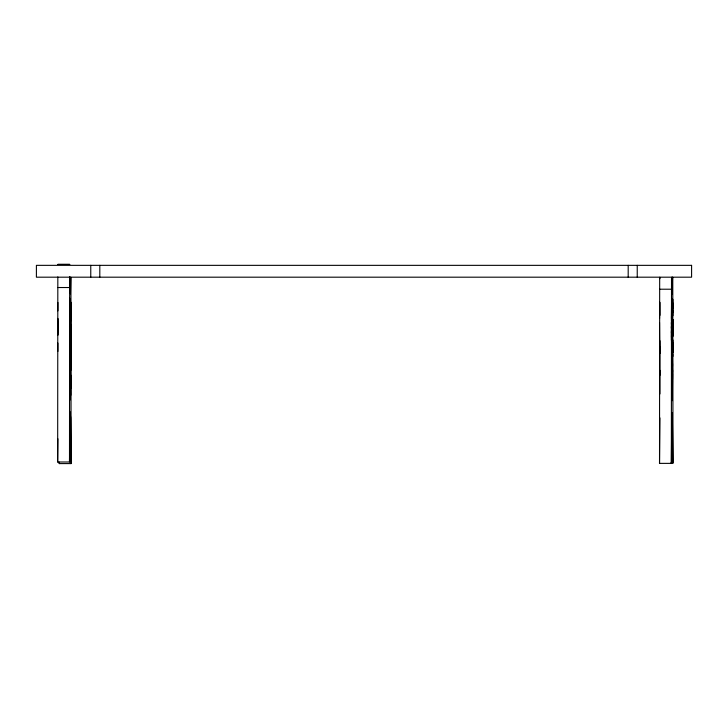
<?xml version="1.0" encoding="UTF-8"?>
<svg xmlns="http://www.w3.org/2000/svg" width="728" height="728" viewBox="0 0 728 728"><rect width="100%" height="100%" fill="white"/><g stroke="black" fill="none" stroke-linecap="round" stroke-linejoin="round"><path stroke-width="1.09" d="M57.712 326.781L57.776 318.391L57.831 324.724M69.542 326.781L69.606 318.391L69.606 335.299L69.67 326.908M69.852 327.09L69.915 318.7L69.915 335.608L69.979 327.218M70.58 382.755L70.48 374.802M70.47 369.988L70.434 363.372M659.55 322.468L659.768 353.435L659.859 350.013M671.462 328.091L671.38 322.468M671.644 363.763L671.644 376.895M671.78 334.598L671.68 326.362L671.698 327.618M672.017 376.831L671.99 357.594M672.217 377.732L672.399 344.844L672.508 366.248M672.263 370.234L672.263 365.42M672.363 327.946L672.308 331.331L672.308 324.57L672.308 333.024L672.335 322.877L672.226 333.879M672.49 369.751L672.481 368.505L672.517 379.488M672.59 370.179L672.399 400.646L672.29 374.165M672.69 312.831L672.626 305.423M57.831 276.913L57.667 462.007L69.497 462.007L70.115 411.921L70.68 417.763L71.08 463.59L59.25 463.59L59.196 462.116M57.767 324.57L57.776 323.132M69.66 276.913L69.497 462.007M70.234 334.625L70.297 315.697L70.297 339.375L70.106 322.276L70.134 332.441L70.161 330.985M70.57 362.853L70.616 351.524L70.616 395.486L70.425 369.933M672.326 412.521L671.762 417.89L671.353 463.372L659.523 463.372L659.677 277.869A84.585 0.637 90 0 1 659.723 277.45L659.732 277.359M671.353 463.372L671.516 277.869A84.585 0.637 -90 0 1 671.553 277.45L671.571 277.359M671.616 339.275C671.58 343.68 671.625 334.434 671.589 338.839M671.616 317.299C671.58 321.703 671.625 312.458 671.589 316.862M671.789 363.072L671.862 352.334L671.899 354.181M672.326 370.443C672.299 374.847 672.335 365.602 672.308 370.006M672.39 358.995C672.417 354.591 672.381 363.836 672.408 359.432M672.408 381.417C672.381 385.813 672.426 376.576 672.39 380.981M672.636 354.163L672.681 356.629L672.681 342.579L672.717 352.498M672.863 331.559L672.863 331.067M672.854 325.58L672.863 330.503M57.749 328.574L57.767 325.352M57.876 302.429L57.876 310.883M57.867 343.006L57.867 351.46M57.831 329.092L57.776 335.299L57.749 324.233M70.234 335.845L70.361 319.228M659.559 318.5L659.741 302.166L659.932 315.361M671.389 318.5L671.58 302.166L671.707 324.115M671.489 324.151L671.48 318.791M671.707 331.986L671.707 361.024M671.698 328.492L671.68 329.748L671.78 321.476M671.762 340.722L671.735 332.86M672.017 330.539L672.081 319.619L672.117 329.748M672.09 329.547L672.081 335.253L672.071 333.906M672.29 366.284L672.281 360.924M672.508 374.128L672.399 385.421L672.317 380.981M672.49 370.625L672.481 371.881L672.581 363.609M672.708 302.957L672.69 308.672L672.663 302.912M672.772 325.689L672.836 319.41L672.9 325.662M672.745 309.773L672.681 316.052L672.617 307.607M672.736 352.398L672.745 345.982M672.863 326.089L672.854 327.363M57.758 323.305L57.776 322.076L57.794 331.986L57.749 330.53M57.876 438.766L57.667 462.007M70.243 328.947L70.261 325.625M659.932 340.722L659.932 393.966M671.498 320.475L671.598 309.473L671.698 320.447M671.698 352.388L671.735 365.684L671.789 363.745M672.108 326.199L672.144 339.812L672.126 323.805M671.944 385.23L671.953 379.579M671.899 386.395L671.862 388.261L671.935 374.956L671.789 388.27L671.735 383.465M672.299 362.617L672.399 351.606L672.481 359.432M672.517 332.614L672.526 327.664M672.545 327.536L672.554 322.768M672.626 303.385L672.681 299.144L672.745 307.589M57.758 328.537L57.776 327.318M672.854 331.195L672.845 332.951L672.818 323.041L672.854 323.642M672.162 323.723L672.208 319.601L672.235 327.964M671.516 317.326L671.598 312.849L671.68 317.299M671.68 338.82L671.598 346.664L671.516 338.839M671.735 357.166L671.789 352.343L671.871 362.271M672.008 331.586L671.953 333.078L671.98 322.932L672.217 335.126M671.926 383.438L671.826 395.668L671.716 385.267M672.317 359.459L672.399 354.991L672.499 362.58M672.481 380.953L672.399 388.807L672.299 377.832M70.297 321.621L70.352 318.573M672.144 322.113L672.144 316.143L672.144 322.058M659.923 417.89L659.523 463.372M659.896 348.348L659.932 346.655M671.662 341.241L671.598 343.288L671.544 341.259M671.698 350.013L671.598 353.435L671.498 335.69M671.735 348.348L671.826 344.936L671.953 360.979M671.753 352.006L671.826 349.167L671.908 351.988M671.908 388.588L671.826 391.436L671.753 388.615M70.48 365.174L70.616 344.763L70.707 348.257M670.788 463.117L672.936 463.117L672.99 460.405L672.772 277.641A77.987 0.582 -90 0 0 672.736 277.25L672.736 277.25M59.25 463.59L59.277 462.935M71.08 463.59L70.934 277.95A84.585 0.637 90 0 0 70.889 277.495L70.889 277.432M672.572 277.186L672.008 294.185L671.716 277.322M70.734 277.241L70.452 293.784L69.906 277.05M57.676 287.524L69.506 287.524M659.513 289.216L671.343 289.216M672.326 412.512L672.936 463.117M57.776 330.867L57.758 330.184M659.877 277.322L659.932 278.66M70.743 375.075L70.616 388.725L70.643 382.828M672.836 324.106L672.836 336.318L672.772 330.066M57.776 326.426L57.749 325.07M672.836 328.283L672.854 329.93M659.932 375.284L659.859 370.325M70.243 318.527L70.297 321.676M70.743 349.95L70.843 353.444L71.062 324.706M70.234 319.11L70.279 323.268M70.316 323.378L70.361 335.972M672.736 343.944L672.681 339.721L672.626 352.416M672.181 326.089L672.208 333.16M671.962 352.343L671.926 365.656L671.871 363.063M671.707 379.625L671.698 388.261M70.334 325.789L70.37 334.871M672.508 322.722L672.554 332.651M671.416 340.149L671.389 330.63M671.489 332.023L671.48 337.392M671.662 383.01L671.735 374.947L671.862 388.261M71.062 320.648L70.871 302.202L70.807 370.315M672.863 324.761L672.863 325.261M672.772 327.873L672.854 330.357M671.38 326.563L671.471 332.905M57.758 329.347L57.749 330.03M637.237 265.347L637.237 277.186M628.191 265.347L628.191 277.186M99.809 265.347L99.809 277.186M90.763 265.347L90.763 277.186M69.697 304.459L69.761 315.16L69.761 298.252L69.697 304.459M69.697 345.036C69.77 379.461 69.843 321.703 69.697 345.036M69.861 362.808L70.043 399.99L70.043 344.189L69.861 362.808M672.472 325.735L672.535 336.372L672.535 319.465L672.472 325.735M671.535 328.301C671.498 332.641 671.516 322.95 671.535 328.301M671.98 324.624L671.98 331.386L671.98 324.624M69.733 264.41L57.894 264.41L69.733 264.41M691.591 265.347L36.409 265.347L36.4 277.186L691.591 277.186L691.591 265.347"/></g></svg>
